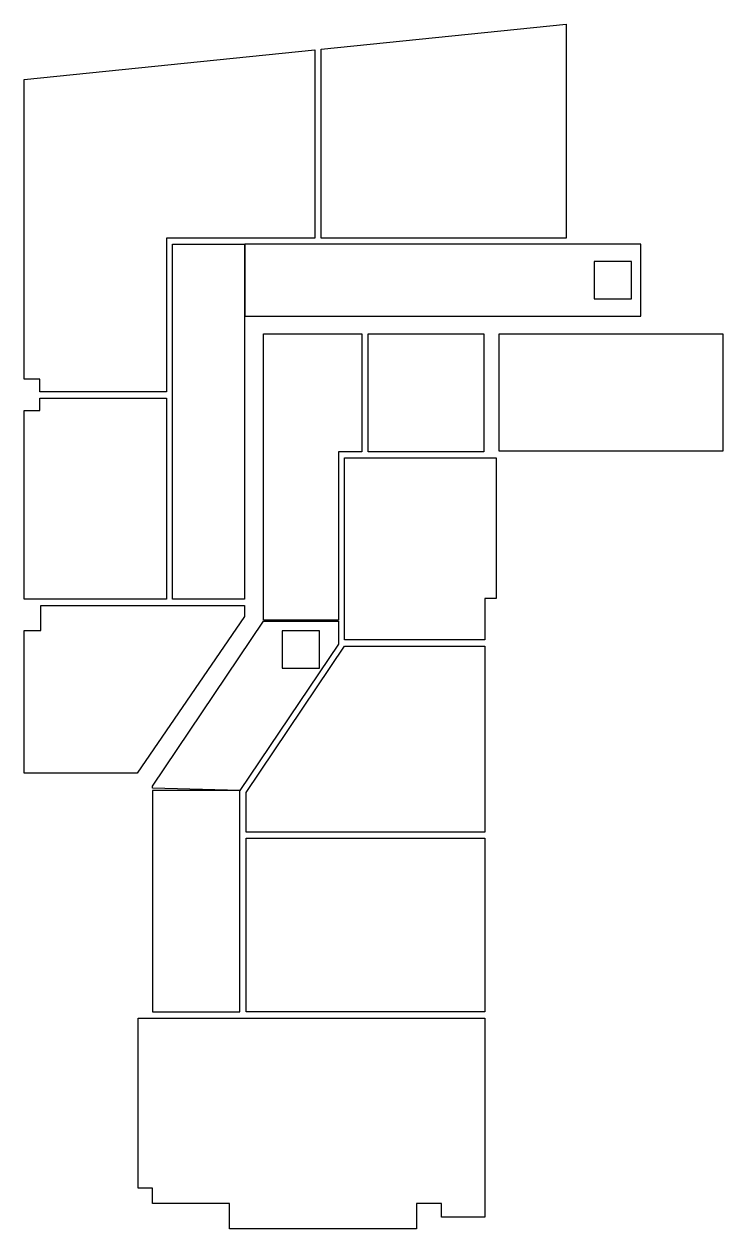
# Model space of a CAD drawing. Header units: metres. Extents: x 34448 to 45623, y -4297 to 14974.
import ezdxf

# ---------------------------------------------------------------- set-up
doc = ezdxf.new("R2010")
doc.units = ezdxf.units.M
doc.layers.add('AREE LEONARDO', color=7, linetype='Continuous', lineweight=25)

msp = doc.modelspace()

# ---------------------------------------------------------------- linework, layer by layer
at = {"layer": 'AREE LEONARDO', "color": 5}
for points in [[(39198, 14573), (43118, 14974), (43118, 11551), (39198, 11551)], [(34448, 14088), (39098, 14563), (39098, 11551), (36724, 11551), (36724, 9092), (34700, 9092), (34700, 9293), (34448, 9293)], [(36824, 11451), (37974, 11451), (37974, 5776), (36824, 5776)], [(37980, 10301), (44313, 10301), (44313, 11451), (37980, 11451)], [(38274, 10021), (39851, 10021), (39851, 8134), (39474, 8134), (39474, 5442), (38274, 5442)], [(34449, 8793), (34699, 8793), (34700, 8992), (36724, 8992), (36724, 5776), (34449, 5776)], [(39574, 8034), (41995, 8034), (41995, 5788), (41818, 5788), (41818, 5124), (39574, 5124)], [(34449, 5276), (34718, 5276), (34718, 5676), (37974, 5676), (37974, 5499), (36254, 2994), (34449, 2994)], [(36499, 2750), (36499, 2785), (38274, 5421), (39474, 5421), (39474, 5055), (37900, 2717)], [(37999, 2050), (37999, 2685), (39574, 5024), (41818, 5024), (41818, 2050)], [(37899, 2716), (36499, 2716), (36499, -827), (37899, -827)], [(37999, 1950), (41818, 1950), (41818, -827), (37999, -827)], [(36274, -927), (41818, -927), (41818, -4109), (41124, -4109), (41124, -3893), (40724, -3893), (40724, -4297), (37734, -4297), (37734, -3889), (36499, -3889), (36499, -3647), (36274, -3647)]]:
    msp.add_lwpolyline(points, close=True, dxfattribs=at)
at = {"layer": 'AREE LEONARDO', "color": 1}
for points in [[(43563, 10577), (44163, 10577), (44163, 11177), (43563, 11177)], [(38574, 4671), (39174, 4671), (39174, 5271), (38574, 5271)]]:
    msp.add_lwpolyline(points, close=True, dxfattribs=at)
at = {"layer": 'AREE LEONARDO', "color": 3}
for points in [[(39951, 10021), (41798, 10021), (41799, 8134), (39951, 8134)], [(42048, 10021), (45623, 10021), (45623, 8141), (42048, 8141)]]:
    msp.add_lwpolyline(points, close=True, dxfattribs=at)

doc.saveas('drawing.dxf')
